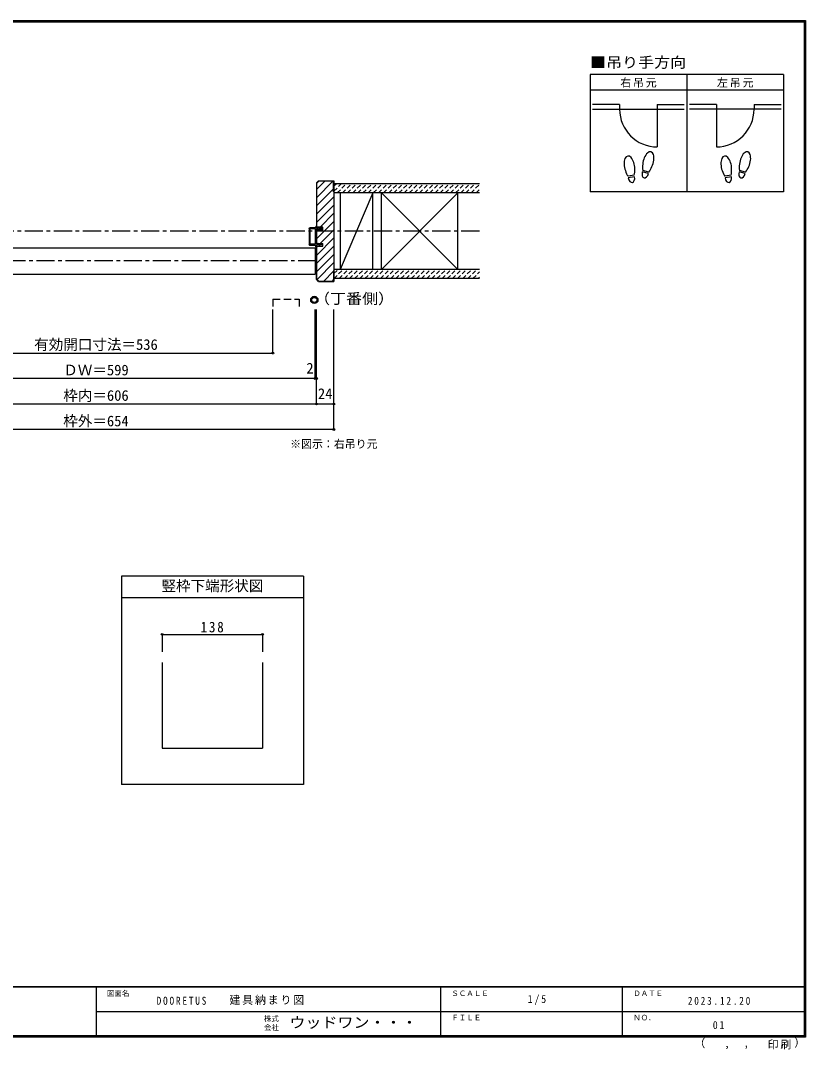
# Model space of a CAD drawing. Units: millimetres at full size, sheet at 1:5; details may follow other scales. Extents: x -973 to 977, y -718 to 696.
# Drawn here: x -102 to 977, y -718 to 696 of the extents above; entities that cross this region are included whole.
import ezdxf
from ezdxf.enums import TextEntityAlignment as Align

# ---------------------------------------------------------------- set-up
doc = ezdxf.new("R2010")
doc.units = ezdxf.units.MM
doc.header["$LTSCALE"] = 5
doc.header["$PDMODE"] = 32
doc.header["$PDSIZE"] = 2.5
for name, pattern in [('CHAIN1', [8, 5, -1, 1, -1]), ('DASHED1', [1.8, 1.2, -0.6]), ('DASHED2', [3, 2, -1])]:
    doc.linetypes.add(name, pattern=pattern)
for name, color, linetype in [('0-0_補助線', 7, 'Continuous'), ('0-1_通り芯', 4, 'CHAIN1'), ('0-3_仕上げ', 2, 'Continuous'), ('0-4_枠', 3, 'Continuous'), ('0-6_扉', 6, 'Continuous'), ('0-7_金物', 7, 'Continuous'), ('0-8_戸当り', 3, 'Continuous'), ('0-A_文字', 3, 'Continuous'), ('0-B_寸法', 7, 'Continuous'), ('0-C_ハッチ', 4, 'DASHED1'), ('F-0_補助線', 7, 'Continuous'), ('F-1_枠', 6, 'Continuous'), ('F-A_文字', 7, 'Continuous')]:
    doc.layers.add(name, color=color, linetype=linetype)
doc.styles.add('ＭＳ ゴシック', font='')
doc.styles.get('ＭＳ ゴシック').set_extended_font_data('MS Gothic')

# ---------------------------------------------------------------- blocks, each defined once
blk = doc.blocks.new('01')
at = {"layer": '0-0_補助線'}
for p, q in [((-14.5, 0.346), (-14.5, -0.449)), ((-14.3, 0.346), (-14.3, -0.449)), ((-12.045, -0.049), (-14.178, 0.444)), ((-12, 0.146), (-14.133, 0.639)), ((-11.475, 5.146), (-12.298, 4.504)), ((-12.175, 4.146), (-11.475, 4.146)), ((-12.045, -0.049), (-11.993, 0.145)), ((-11.475, 0.146), (-12, 0.146)), ((-11.475, 7.146), (-11.475, 5.146)), ((-11.475, 4.146), (-11.475, 0.146)), ((-10.68, 7.55), (-9.257, 6.508)), ((-9.375, 6.146), (-10.075, 6.146)), ((-10.075, 3.146), (-10.075, 6.146)), ((-10.075, 3.146), (-9.252, 2.504)), ((-9.375, 2.146), (-10.075, 2.146)), ((-10.075, 0.146), (-10.075, 2.146)), ((-10.075, 0.146), (10.075, 0.146)), ((10.075, 3.146), (9.252, 2.504)), ((10.68, 7.55), (9.257, 6.508)), ((9.375, 6.146), (10.075, 6.146)), ((9.375, 2.146), (10.075, 2.146)), ((10.075, 3.146), (10.075, 6.146)), ((10.075, 0.146), (10.075, 2.146)), ((11.475, 7.146), (11.475, 5.146)), ((11.475, 5.146), (12.298, 4.504)), ((12.175, 4.146), (11.475, 4.146)), ((11.475, 4.146), (11.475, 0.146)), ((11.475, 0.146), (12, 0.146)), ((12.045, -0.049), (11.993, 0.145)), ((12, 0.146), (14.133, 0.639)), ((12.045, -0.049), (14.178, 0.444)), ((14.3, 0.346), (14.3, -0.449)), ((14.5, 0.346), (14.5, -0.449)), ((-14.265, -0.741), (-12.235, -1.196)), ((-14.222, -0.546), (-12.191, -1.001)), ((-12, -1.488), (-12, -8.854)), ((-11.8, -1.488), (-11.8, -8.854)), ((-11, -9.654), (11, -9.654)), ((11, -9.854), (-11, -9.854)), ((-10.6, -1.554), (-10.6, -8.154)), ((-10.3, -1.254), (10.3, -1.254)), ((-10.3, -8.454), (10.3, -8.454)), ((10.6, -1.554), (10.6, -8.154)), ((11.8, -1.488), (11.8, -8.854)), ((12, -1.488), (12, -8.854)), ((14.222, -0.546), (12.191, -1.001)), ((14.265, -0.741), (12.235, -1.196))]:
    blk.add_line(p, q, dxfattribs=at)
for centre, radius, start, end in [((-14.2, 0.346), 0.3, 77.00048, 180), ((-14.2, 0.346), 0.1, 77.00048, 180), ((-12.175, 4.346), 0.2, 127.96957, 270), ((-10.975, 7.146), 0.5, 53.78053, 180), ((-9.375, 6.346), 0.2, 270, 53.78053), ((-9.375, 2.346), 0.2, 270, 52.03043), ((9.375, 6.346), 0.2, 126.21947, 270), ((9.375, 2.346), 0.2, 127.96957, 270), ((10.975, 7.146), 0.5, 0, 126.21947), ((12.175, 4.346), 0.2, 270, 52.03043), ((14.2, 0.346), 0.3, 0, 102.99952), ((14.2, 0.346), 0.1, 0, 102.99952), ((-14.2, -0.449), 0.3, 180, 257.3929), ((-14.2, -0.449), 0.1, 180, 257.3929), ((-12.3, -1.488), 0.3, 0, 76.0718), ((-12.3, -1.488), 0.5, 0, 76.0718), ((-11, -8.854), 1, 180, 270), ((-11, -8.854), 0.8, 180, 270), ((-10.3, -1.554), 0.3, 90, 180), ((-10.3, -8.154), 0.3, 180, 270), ((10.3, -1.554), 0.3, 0, 90), ((10.3, -8.154), 0.3, 270, 0), ((11, -8.854), 1, 270, 0), ((11, -8.854), 0.8, 270, 0), ((12.3, -1.488), 0.5, 103.9282, 180), ((12.3, -1.488), 0.3, 103.9282, 180), ((14.2, -0.449), 0.1, 282.6071, 0), ((14.2, -0.449), 0.3, 282.6071, 0)]:
    blk.add_arc(centre, radius, start, end, dxfattribs=at)

msp = doc.modelspace()

# ---------------------------------------------------------------- linework, layer by layer
at = {"layer": '0-0_補助線', "color": 4}
for p, q in [((92.653, -147.5), (92.653, -171.49)), ((92.653, -147.5), (230.653, -147.5)), ((230.653, -147.5), (230.653, -171.49))]:
    msp.add_line(p, q, dxfattribs=at)
at = {"layer": '0-0_補助線'}
for p in [(92.653, -147.5), (230.653, -147.5)]:
    msp.add_point(p, dxfattribs=at)
at = {"layer": '0-1_通り芯'}
for p, q in [((528.653, 406.5), (-525.347, 406.5)), ((304.653, 365.5), (-301.347, 365.5))]:
    msp.add_line(p, q, dxfattribs=at)
at = {"layer": '0-3_仕上げ'}
for p, q in [((528.653, 471.5), (328.653, 471.5)), ((528.653, 459), (328.653, 459)), ((528.653, 354), (328.653, 354)), ((528.653, 341.5), (328.653, 341.5))]:
    msp.add_line(p, q, dxfattribs=at)
at = {"layer": '0-3_仕上げ', "color": 3}
for p, q in [((337.153, 459), (337.153, 354)), ((382.153, 354), (382.153, 459)), ((394.037, 354), (394.037, 459)), ((499.037, 354), (499.037, 459))]:
    msp.add_line(p, q, dxfattribs=at)
at = {"layer": '0-3_仕上げ', "color": 7}
for p, q in [((382.153, 459), (337.153, 354)), ((394.037, 354), (499.037, 459)), ((394.037, 459), (499.037, 354))]:
    msp.add_line(p, q, dxfattribs=at)
at = {"layer": '0-4_枠'}
for p, q in [((307.481, 475.5), (304.653, 472.672)), ((304.653, 472.672), (304.653, 412)), ((307.689, 475), (305.153, 472.464)), ((305.153, 412), (305.153, 472.464)), ((307.481, 475.5), (328.653, 475.5)), ((328.153, 475), (307.689, 475)), ((328.153, 460.5), (328.153, 475)), ((328.653, 475.5), (328.653, 337.5)), ((328.153, 460.5), (328.653, 460.5)), ((304.653, 389.7), (304.653, 408.3)), ((304.653, 408.3), (313.153, 408.3)), ((305.153, 389.7), (305.153, 408.3)), ((304.653, 389.7), (313.153, 389.7)), ((304.653, 386), (313.153, 386)), ((304.653, 340.328), (304.653, 386)), ((305.153, 340.536), (305.153, 386)), ((313.153, 386), (313.153, 389.7)), ((307.481, 337.5), (304.653, 340.328)), ((307.689, 338), (305.153, 340.536)), ((328.153, 352.5), (328.153, 338)), ((328.153, 352.5), (328.653, 352.5)), ((307.481, 337.5), (328.653, 337.5)), ((307.689, 338), (328.153, 338)), ((92.653, -186.227), (92.653, -304.007)), ((230.653, -186.227), (230.653, -304.007)), ((92.653, -304.007), (230.653, -304.007))]:
    msp.add_line(p, q, dxfattribs=at)
msp.add_lwpolyline([(313.153, 408.3), (313.153, 412), (304.653, 412)], dxfattribs=at)
at = {"layer": '0-6_扉'}
for p, q in [((-296.347, 383.5), (302.653, 383.5)), ((302.653, 383.5), (302.653, 347.5)), ((-296.347, 347.5), (302.653, 347.5))]:
    msp.add_line(p, q, dxfattribs=at)
at = {"layer": '0-6_扉', "linetype": 'DASHED2'}
for p, q in [((244.658, 312.908), (244.658, 298)), ((244.658, 312.908), (280.658, 312.908)), ((280.658, 312.908), (280.658, 298))]:
    msp.add_line(p, q, dxfattribs=at)
at = {"layer": '0-7_金物'}
for radius in [5, 3.5]:
    msp.add_circle((301.702, 311.957), radius, dxfattribs=at)
at = {"layer": '0-8_戸当り', "color": 2}
for p, q in [((721.239, 580.308), (684.139, 580.308)), ((721.239, 580.308), (721.239, 574.008)), ((773.039, 580.308), (810.139, 580.308)), ((773.039, 580.308), (773.039, 522.208)), ((854.239, 580.308), (817.139, 580.308)), ((854.239, 580.308), (854.239, 522.208)), ((906.039, 580.308), (943.139, 580.308)), ((906.039, 580.308), (906.039, 574.008)), ((684.139, 574.008), (810.139, 574.008)), ((943.139, 574.008), (817.139, 574.008))]:
    msp.add_line(p, q, dxfattribs=at)
at = {"layer": '0-8_戸当り'}
for p, q in [((741.457, 483.378), (732.811, 481.853)), ((741.822, 481.31), (733.175, 479.785)), ((760.924, 485.706), (752.444, 487.978)), ((761.468, 487.735), (752.987, 490.007)), ((874.457, 483.378), (865.811, 481.853)), ((874.822, 481.31), (866.175, 479.785)), ((893.924, 485.706), (885.444, 487.978)), ((894.468, 487.735), (885.987, 490.007))]:
    msp.add_line(p, q, dxfattribs=at)
at = {"layer": '0-8_戸当り', "color": 2}
for centre, start, end in [((773.039, 574.008), 180, 270), ((854.239, 574.008), 270, 0)]:
    msp.add_arc(centre, 51.8, start, end, dxfattribs=at)
at = {"layer": '0-8_戸当り'}
for centre, major_axis, ratio, start_param, end_param in [((734.795, 495.877), (-2.445, 13.867), 0.5, 4.34059143, 8.22577918), ((760.713, 501.878), (3.644, 13.601), 0.5, 4.34059143, 8.22577918), ((867.795, 495.877), (-2.445, 13.867), 0.5, 4.34059143, 8.22577918), ((893.713, 501.878), (3.644, 13.601), 0.5, 4.34059143, 8.22577918), ((760.609, 501.489), (4.416, 16.48), 0.4, 1.85063327, 2.44287679), ((760.609, 501.489), (4.416, 16.48), 0.4, 3.84030852, 4.43255203), ((893.609, 501.489), (4.416, 16.48), 0.4, 1.85063327, 2.44287679), ((893.609, 501.489), (4.416, 16.48), 0.4, 3.84030852, 4.43255203), ((734.865, 495.481), (-2.963, 16.802), 0.4, 1.85063327, 2.44287679), ((737.498, 480.548), (-1.27, 7.205), 0.6, 1.57079633, 4.71238898), ((734.865, 495.481), (-2.963, 16.802), 0.4, 3.84030852, 4.43255203), ((756.684, 486.842), (1.894, 7.067), 0.6, 1.57079633, 4.71238898), ((867.865, 495.481), (-2.963, 16.802), 0.4, 1.85063327, 2.44287679), ((870.498, 480.548), (-1.27, 7.205), 0.6, 1.57079633, 4.71238898), ((867.865, 495.481), (-2.963, 16.802), 0.4, 3.84030852, 4.43255203), ((889.684, 486.842), (1.894, 7.067), 0.6, 1.57079633, 4.71238898)]:
    msp.add_ellipse(centre, major_axis=major_axis, ratio=ratio, start_param=start_param, end_param=end_param, dxfattribs=at)
at = {"layer": '0-A_文字'}
for p, q in [((680.639, 621.667), (680.639, 460.667)), ((946.639, 621.667), (680.639, 621.667)), ((813.639, 621.667), (813.639, 460.667)), ((680.639, 600.667), (946.639, 600.667)), ((286.653, -67.5), (36.653, -67.5)), ((36.653, -67.5), (36.653, -354.007)), ((286.653, -67.5), (286.653, -354.007)), ((286.653, -97.5), (36.653, -97.5)), ((286.653, -354.007), (36.653, -354.007))]:
    msp.add_line(p, q, dxfattribs=at)
msp.add_lwpolyline([(946.639, 621.667), (946.639, 460.667), (680.639, 460.667)], dxfattribs=at)
at = {"layer": '0-B_寸法', "color": 4}
for p, q in [((244.658, 239), (244.658, 299)), ((302.653, 204), (302.653, 299)), ((304.653, 169), (304.653, 299)), ((328.653, 134), (328.653, 299)), ((-291.347, 239), (244.658, 239)), ((304.653, 204), (-301.347, 204)), ((328.653, 169), (-325.347, 169)), ((328.653, 134), (-325.347, 134))]:
    msp.add_line(p, q, dxfattribs=at)
at = {"layer": '0-B_寸法'}
for p in [(244.658, 239), (302.653, 204), (304.653, 204), (304.653, 169), (328.653, 169), (328.653, 134)]:
    msp.add_point(p, dxfattribs=at)
at = {"layer": '0-C_ハッチ', "linetype": 'Continuous'}
for p, q in [((315.987, 475), (305.153, 464.166)), ((327.3, 475), (305.153, 452.853)), ((328.153, 464.539), (305.153, 441.539)), ((328.653, 453.726), (305.153, 430.225)), ((328.653, 442.412), (305.153, 418.912)), ((328.653, 431.098), (309.555, 412)), ((328.653, 419.784), (305.153, 396.284)), ((305.855, 408.3), (305.153, 407.598)), ((328.653, 397.157), (305.153, 373.657)), ((328.653, 408.47), (309.882, 389.7)), ((306.182, 386), (305.153, 384.97)), ((328.653, 385.843), (305.153, 362.343)), ((328.653, 374.529), (305.153, 351.029)), ((328.653, 363.216), (305.563, 340.126)), ((328.153, 351.402), (314.751, 338)), ((328.153, 340.088), (326.065, 338))]:
    msp.add_line(p, q, dxfattribs=at)
at = {"layer": '0-C_ハッチ'}
for p, q in [((328.653, 468.601), (331.552, 471.5)), ((328.653, 461.53), (338.623, 471.5)), ((333.194, 459), (345.694, 471.5)), ((340.265, 459), (352.765, 471.5)), ((347.336, 459), (359.836, 471.5)), ((354.408, 459), (366.908, 471.5)), ((361.479, 459), (373.979, 471.5)), ((368.55, 459), (381.05, 471.5)), ((375.621, 459), (388.121, 471.5)), ((382.692, 459), (395.192, 471.5)), ((389.763, 459), (402.263, 471.5)), ((396.834, 459), (409.334, 471.5)), ((403.905, 459), (416.405, 471.5)), ((410.976, 459), (421.818, 469.841)), ((418.047, 459), (430.547, 471.5)), ((425.118, 459), (437.618, 471.5)), ((432.189, 459), (444.689, 471.5)), ((439.26, 459), (451.76, 471.5)), ((446.331, 459), (458.831, 471.5)), ((453.402, 459), (465.902, 471.5)), ((460.474, 459), (472.974, 471.5)), ((467.545, 459), (480.045, 471.5)), ((474.616, 459), (487.116, 471.5)), ((481.687, 459), (494.187, 471.5)), ((488.758, 459), (501.258, 471.5)), ((495.829, 459), (508.329, 471.5)), ((502.9, 459), (515.4, 471.5)), ((509.971, 459), (522.471, 471.5)), ((517.042, 459), (528.653, 470.611)), ((524.113, 459), (528.653, 463.54)), ((328.653, 348.393), (334.26, 354)), ((328.742, 341.411), (341.331, 354)), ((335.902, 341.5), (348.402, 354)), ((342.974, 341.5), (355.474, 354)), ((350.045, 341.5), (362.545, 354)), ((357.116, 341.5), (369.616, 354)), ((364.187, 341.5), (376.687, 354)), ((371.258, 341.5), (383.758, 354)), ((378.329, 341.5), (390.829, 354)), ((385.4, 341.5), (397.9, 354)), ((392.471, 341.5), (404.971, 354)), ((399.542, 341.5), (412.042, 354)), ((406.613, 341.5), (419.113, 354)), ((413.684, 341.5), (426.184, 354)), ((420.755, 341.5), (433.255, 354)), ((427.826, 341.5), (440.326, 354)), ((434.897, 341.5), (447.397, 354)), ((441.969, 341.5), (454.469, 354)), ((449.04, 341.5), (461.54, 354)), ((456.111, 341.5), (468.611, 354)), ((463.182, 341.5), (475.682, 354)), ((470.253, 341.5), (482.753, 354)), ((477.324, 341.5), (489.824, 354)), ((484.395, 341.5), (496.895, 354)), ((491.466, 341.5), (503.966, 354)), ((498.537, 341.5), (511.037, 354)), ((505.608, 341.5), (518.108, 354)), ((512.679, 341.5), (525.179, 354)), ((519.75, 341.5), (528.653, 350.403)), ((526.821, 341.5), (528.653, 343.332))]:
    msp.add_line(p, q, dxfattribs=at)
at = {"layer": 'F-1_枠'}
for p, q in [((-973.347, 695.833), (976.653, 695.833)), ((-973.347, 695), (976.653, 695)), ((-973.347, 694.167), (976.653, 694.167)), ((974.986, 695.833), (974.986, -700.833)), ((975.82, 695.833), (975.82, -700.833)), ((976.653, 695.833), (976.653, -700.833)), ((976.653, -631.667), (-973.347, -631.667)), ((976.653, -632.5), (-973.347, -632.5)), ((1.653, -632.5), (1.653, -699.167)), ((474.986, -632.5), (474.986, -699.167)), ((724.986, -632.5), (724.986, -699.167)), ((1.653, -665.833), (974.986, -665.834)), ((976.653, -699.167), (-973.347, -699.167)), ((976.653, -700), (-973.347, -700)), ((976.653, -700.833), (-973.347, -700.833))]:
    msp.add_line(p, q, dxfattribs=at)

# ---------------------------------------------------------------- block references
at = {"layer": '0-0_補助線', "xscale": -1, "rotation": 270}
msp.add_blockref('01', (304.507, 399), dxfattribs=at)

# ---------------------------------------------------------------- texts
at = {"layer": '0-0_補助線', "insert": (145.403, -145), "char_height": 14.66, "attachment_point": 7, "style": 'ＭＳ ゴシック'}
msp.add_mtext('\\T1.27;\\W0.9;138', dxfattribs=at)
at = {"layer": '0-A_文字', "color": 7, "style": 'ＭＳ ゴシック', "width": 1.1}
for s, p in [('■吊り手方向', (680.639, 626.667)), ('（丁番側）', (301.335, 302.105))]:
    msp.add_text(s, height=14.66, dxfattribs=at).set_placement(p, align=Align.BOTTOM_LEFT)
at = {"layer": '0-A_文字', "color": 7, "style": 'ＭＳ ゴシック'}
for s, height, p in [('※図示：右吊り元', 11, (268.458, 105.239)), ('竪枠下端形状図', 14.66, (91.653, -92.5))]:
    msp.add_text(s, height=height, dxfattribs=at).set_placement(p, align=Align.BOTTOM_LEFT)
at = {"layer": '0-A_文字', "color": 7, "char_height": 11, "attachment_point": 7, "style": 'ＭＳ ゴシック'}
for s, insert in [('\\T1.17;右吊元', (722.139, 603.667)), ('\\T1.17;左吊元', (855.139, 603.667))]:
    msp.add_mtext(s, dxfattribs=dict(at, insert=insert))
at = {"layer": '0-B_寸法', "style": 'ＭＳ ゴシック'}
for s, p in [('有効開口寸法＝536', (-83.347, 239)), ('ＤＷ＝599', (-43.347, 204)), ('2', (290.757, 206.5)), ('枠内＝606', (-43.347, 169)), ('24', (306.653, 171.5)), ('枠外＝654', (-43.347, 134))]:
    msp.add_text(s, height=14.66, dxfattribs=at).set_placement(p, align=Align.BOTTOM_LEFT)
at = {"layer": 'F-0_補助線', "char_height": 11, "attachment_point": 7, "style": 'ＭＳ ゴシック'}
for s, insert in [('\\T1.39;\\W0.85;DOORETUS', (84.986, -656.667)), ('\\T1.17;建具納まり図', (184.986, -656.667))]:
    msp.add_mtext(s, dxfattribs=dict(at, insert=insert))
at = {"layer": 'F-A_文字', "style": 'ＭＳ ゴシック'}
for s, height, p in [('図面名', 7.331, (16.653, -646.667)), ('ＳＣＡＬＥ', 7.331, (489.986, -646.667)), ('ＤＡＴＥ', 7.331, (739.986, -646.667)), ('株式', 7.331, (232.486, -681.5)), ('ＦＩＬＥ', 7.331, (489.986, -680)), ('ＮＯ．', 7.331, (739.986, -680.001)), ('会社', 7.331, (232.486, -693.5)), ('（', 11, (823.992, -718.052)), ('）', 11, (961.387, -717.355)), (',', 11, (865.199, -718.052)), (',', 11, (891.686, -717.588))]:
    msp.add_text(s, height=height, dxfattribs=at).set_placement(p, align=Align.BOTTOM_LEFT)
at = {"layer": 'F-A_文字', "style": 'ＭＳ ゴシック', "width": 1.1}
msp.add_text('ウッドワン・・・', height=14.66, dxfattribs=at).set_placement((267.486, -692.5), align=Align.BOTTOM_LEFT)
at = {"layer": 'F-A_文字', "char_height": 11, "attachment_point": 7, "style": 'ＭＳ ゴシック'}
for s, insert in [('\\T1.38;\\W0.9;1/5', (594.986, -656.667)), ('\\T1.39;\\W0.85;2023.12.20', (814.986, -656.667)), ('\\T1.36;\\W0.9;01', (849.361, -690.001)), ('\\T1.17;印刷', (924.678, -717.82))]:
    msp.add_mtext(s, dxfattribs=dict(at, insert=insert))

doc.saveas('drawing.dxf')
